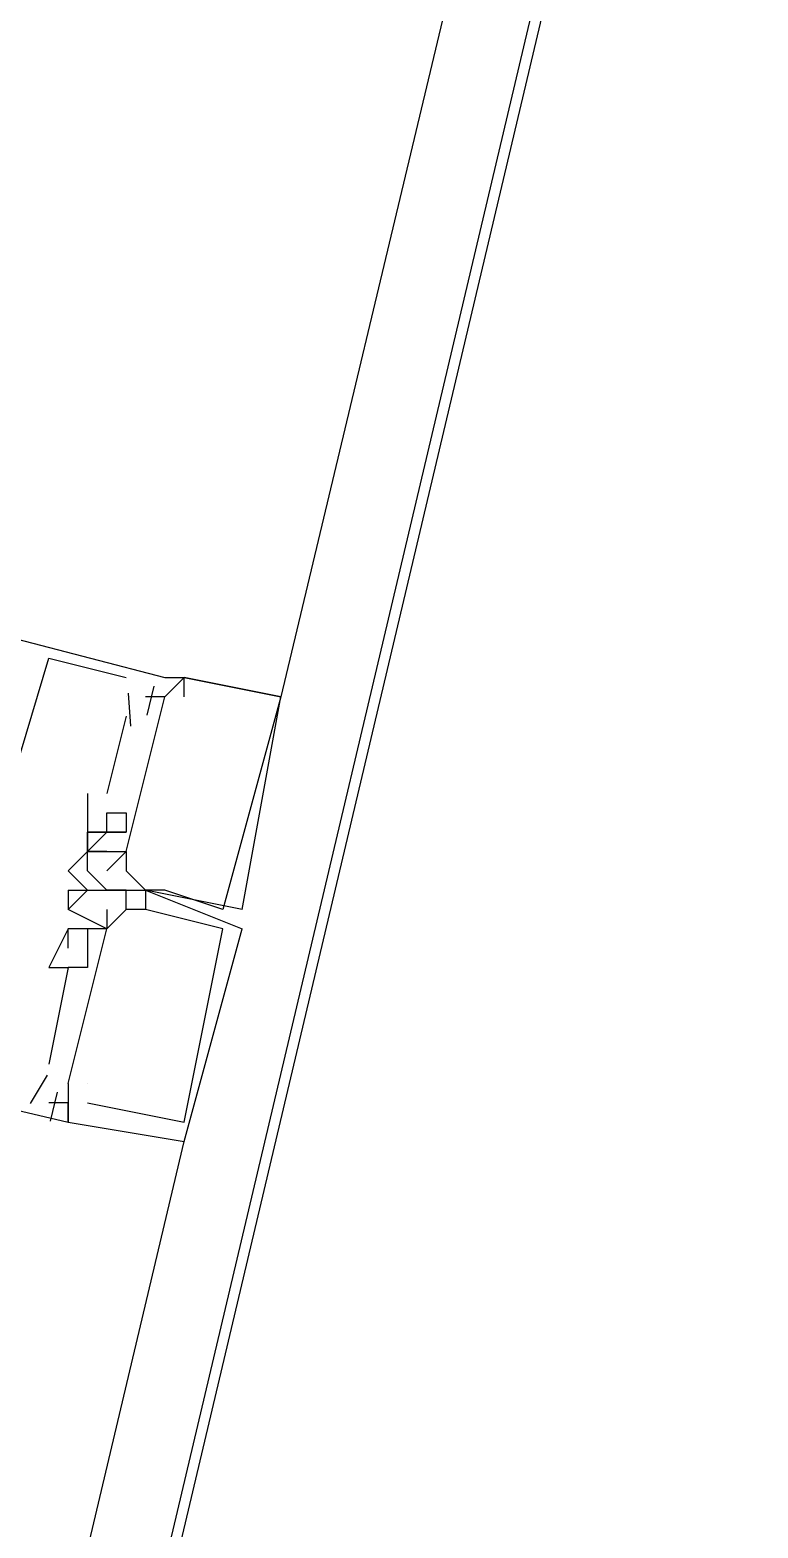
# Model space of a CAD drawing. Header units: feet. Extents: x -84 to 198, y -22 to 181.
# Drawn here: x 116.147 to 116.649, y 67.471 to 68.504 of the extents above; entities that cross this region are included whole.
import ezdxf

# ---------------------------------------------------------------- set-up
doc = ezdxf.new("R2010")
doc.units = ezdxf.units.FT
doc.layers.add('A-LINEA', color=7, linetype='CONTINUOUS')

msp = doc.modelspace()

# ---------------------------------------------------------------- linework, layer by layer
at = {"layer": 'A-LINEA'}
for p, q in [((121.8, 90.9511), (114.5867, 60.4578)), ((117.9733, 74.9778), (116.32, 68.0444)), ((116.16, 68.0711), (116.16, 68.0711)), ((116.16, 68.0711), (116.16, 68.0711)), ((116.16, 68.0711), (116.16, 68.0711)), ((116.2133, 68.0578), (116.2133, 68.0578)), ((116.2133, 68.0578), (116.2133, 68.0578)), ((116.2133, 68.0578), (116.2133, 68.0578)), ((116.24, 68.0578), (116.24, 68.0578)), ((116.24, 68.0578), (116.24, 68.0578)), ((116.24, 68.0578), (116.24, 68.0578)), ((116.24, 68.0578), (116.24, 68.0578)), ((116.24, 68.0578), (116.24, 68.0578)), ((116.24, 68.0578), (116.24, 68.0578)), ((116.2533, 68.0578), (116.2533, 68.0578)), ((116.2533, 68.0578), (116.2533, 68.0578)), ((116.2533, 68.0578), (116.2533, 68.0578)), ((116.2533, 68.0578), (116.2533, 68.0578)), ((116.2533, 68.0578), (116.2533, 68.0578)), ((116.2533, 68.0578), (116.2533, 68.0578)), ((116.2533, 68.0578), (116.2533, 68.0578)), ((116.2533, 68.0578), (116.2533, 68.0578)), ((116.2533, 68.0578), (116.2533, 68.0578)), ((116.2533, 68.0578), (116.2533, 68.0578)), ((116.2533, 68.0578), (116.2533, 68.0578)), ((116.2533, 68.0578), (116.2533, 68.0578)), ((116.2533, 68.0578), (116.2533, 68.0578)), ((116.2533, 68.0578), (116.2533, 68.0578)), ((116.2533, 68.0578), (116.2533, 68.0578)), ((116.2146, 68.0469), (116.2162, 68.0243)), ((116.2146, 68.0469), (116.2162, 68.0243)), ((116.2146, 68.0469), (116.2162, 68.0243)), ((116.2323, 68.0517), (116.2276, 68.0317)), ((116.2323, 68.0517), (116.2276, 68.0317)), ((116.2323, 68.0517), (116.2276, 68.0317)), ((116.2133, 68.0444), (116.2133, 68.0444)), ((116.2133, 68.0444), (116.2133, 68.0444)), ((116.2133, 68.0444), (116.2133, 68.0444)), ((116.2267, 68.0444), (116.2267, 68.0444)), ((116.2267, 68.0444), (116.2267, 68.0444)), ((116.2267, 68.0444), (116.2267, 68.0444)), ((116.24, 68.0444), (116.24, 68.0444)), ((116.24, 68.0444), (116.24, 68.0444)), ((116.24, 68.0444), (116.24, 68.0444)), ((116.24, 68.0444), (116.24, 68.0444)), ((116.24, 68.0444), (116.24, 68.0444)), ((116.24, 68.0444), (116.24, 68.0444)), ((116.24, 68.0444), (116.24, 68.0444)), ((116.24, 68.0444), (116.24, 68.0444)), ((116.24, 68.0444), (116.24, 68.0444)), ((116.2533, 68.0444), (116.2533, 68.0444)), ((116.2533, 68.0444), (116.2533, 68.0444)), ((116.2533, 68.0444), (116.2533, 68.0444)), ((116.2533, 68.0444), (116.2533, 68.0444)), ((116.2533, 68.0444), (116.2533, 68.0444)), ((116.2533, 68.0444), (116.2533, 68.0444)), ((116.32, 68.0444), (116.32, 68.0444)), ((116.32, 68.0444), (116.32, 68.0444)), ((116.32, 68.0444), (116.32, 68.0444)), ((116.32, 68.0444), (116.32, 68.0444)), ((116.32, 68.0444), (116.32, 68.0444)), ((116.32, 68.0444), (116.32, 68.0444)), ((116.32, 68.0444), (116.32, 68.0444)), ((116.32, 68.0444), (116.32, 68.0444)), ((116.32, 68.0444), (116.32, 68.0444)), ((116.32, 68.0444), (116.32, 68.0444)), ((116.32, 68.0444), (116.32, 68.0444)), ((116.32, 68.0444), (116.32, 68.0444)), ((116.2133, 68.0311), (116.2, 67.9778)), ((116.2133, 68.0311), (116.2, 67.9778)), ((116.2133, 68.0311), (116.2, 67.9778)), ((116.2133, 68.0311), (116.2133, 68.0311)), ((116.2133, 68.0311), (116.2133, 68.0311)), ((116.2133, 68.0311), (116.2133, 68.0311)), ((116.1867, 67.9778), (116.1867, 67.9778)), ((116.1867, 67.9778), (116.1867, 67.9778)), ((116.1867, 67.9778), (116.1867, 67.9778)), ((116.2, 67.9778), (116.2, 67.9778)), ((116.2, 67.9778), (116.2, 67.9778)), ((116.2, 67.9778), (116.2, 67.9778)), ((116.2, 67.9778), (116.2, 67.9778)), ((116.2, 67.9778), (116.2, 67.9778)), ((116.2, 67.9778), (116.2, 67.9778)), ((116.2, 67.9644), (116.2, 67.9644)), ((116.2, 67.9644), (116.2, 67.9644)), ((116.2, 67.9644), (116.2, 67.9644)), ((116.2133, 67.9644), (116.2133, 67.9644)), ((116.2133, 67.9644), (116.2133, 67.9644)), ((116.2133, 67.9644), (116.2133, 67.9644)), ((116.1867, 67.9511), (116.1867, 67.9511)), ((116.1867, 67.9511), (116.1867, 67.9511)), ((116.1867, 67.9511), (116.1867, 67.9511)), ((116.1867, 67.9511), (116.1867, 67.9511)), ((116.1867, 67.9511), (116.1867, 67.9511)), ((116.1867, 67.9511), (116.1867, 67.9511)), ((116.1867, 67.9511), (116.1867, 67.9511)), ((116.1867, 67.9511), (116.1867, 67.9511)), ((116.1867, 67.9511), (116.1867, 67.9511)), ((116.1867, 67.9511), (116.1867, 67.9511)), ((116.1867, 67.9511), (116.1867, 67.9511)), ((116.1867, 67.9511), (116.1867, 67.9511)), ((116.1867, 67.9511), (116.1867, 67.9511)), ((116.1867, 67.9511), (116.1867, 67.9511)), ((116.1867, 67.9511), (116.1867, 67.9511)), ((116.1867, 67.9511), (116.1867, 67.9511)), ((116.1867, 67.9511), (116.1867, 67.9511)), ((116.1867, 67.9511), (116.1867, 67.9511)), ((116.1867, 67.9511), (116.1867, 67.9511)), ((116.1867, 67.9511), (116.1867, 67.9511)), ((116.1867, 67.9511), (116.1867, 67.9511)), ((116.2, 67.9511), (116.2, 67.9511)), ((116.2, 67.9511), (116.2, 67.9511)), ((116.2, 67.9511), (116.2, 67.9511)), ((116.2, 67.9511), (116.2, 67.9511)), ((116.2, 67.9511), (116.2, 67.9511)), ((116.2, 67.9511), (116.2, 67.9511)), ((116.2, 67.9511), (116.2, 67.9511)), ((116.2, 67.9511), (116.2, 67.9511)), ((116.2, 67.9511), (116.2, 67.9511)), ((116.2133, 67.9511), (116.2133, 67.9511)), ((116.2133, 67.9511), (116.2133, 67.9511)), ((116.2133, 67.9511), (116.2133, 67.9511)), ((116.2133, 67.9511), (116.2133, 67.9511)), ((116.2133, 67.9511), (116.2133, 67.9511)), ((116.2133, 67.9511), (116.2133, 67.9511)), ((116.1867, 67.9378), (116.1867, 67.9378)), ((116.1867, 67.9378), (116.1867, 67.9378)), ((116.1867, 67.9378), (116.1867, 67.9378)), ((116.1867, 67.9378), (116.1867, 67.9378)), ((116.1867, 67.9378), (116.1867, 67.9378)), ((116.1867, 67.9378), (116.1867, 67.9378)), ((116.1867, 67.9378), (116.1867, 67.9378)), ((116.1867, 67.9378), (116.1867, 67.9378)), ((116.1867, 67.9378), (116.1867, 67.9378)), ((116.1867, 67.9378), (116.1867, 67.9378)), ((116.1867, 67.9378), (116.1867, 67.9378)), ((116.1867, 67.9378), (116.1867, 67.9378)), ((116.1867, 67.9378), (116.1867, 67.9378)), ((116.1867, 67.9378), (116.1867, 67.9378)), ((116.1867, 67.9378), (116.1867, 67.9378)), ((116.1867, 67.9378), (116.1867, 67.9378)), ((116.1867, 67.9378), (116.1867, 67.9378)), ((116.1867, 67.9378), (116.1867, 67.9378)), ((116.1867, 67.9378), (116.1867, 67.9378)), ((116.1867, 67.9378), (116.1867, 67.9378)), ((116.1867, 67.9378), (116.1867, 67.9378)), ((116.1867, 67.9378), (116.1867, 67.9378)), ((116.1867, 67.9378), (116.1867, 67.9378)), ((116.1867, 67.9378), (116.1867, 67.9378)), ((116.1867, 67.9378), (116.1867, 67.9378)), ((116.1867, 67.9378), (116.1867, 67.9378)), ((116.1867, 67.9378), (116.1867, 67.9378)), ((116.2, 67.9378), (116.2, 67.9378)), ((116.2, 67.9378), (116.2, 67.9378)), ((116.2, 67.9378), (116.2, 67.9378)), ((116.2, 67.9378), (116.2, 67.9378)), ((116.2, 67.9378), (116.2, 67.9378)), ((116.2, 67.9378), (116.2, 67.9378)), ((116.2133, 67.9378), (116.2133, 67.9378)), ((116.2133, 67.9378), (116.2133, 67.9378)), ((116.2133, 67.9378), (116.2133, 67.9378)), ((116.2133, 67.9378), (116.2133, 67.9378)), ((116.2133, 67.9378), (116.2133, 67.9378)), ((116.2133, 67.9378), (116.2133, 67.9378)), ((116.2133, 67.9378), (116.2133, 67.9378)), ((116.2133, 67.9378), (116.2133, 67.9378)), ((116.2133, 67.9378), (116.2133, 67.9378)), ((116.2133, 67.9378), (116.2133, 67.9378)), ((116.2133, 67.9378), (116.2133, 67.9378)), ((116.2133, 67.9378), (116.2133, 67.9378)), ((116.2133, 67.9378), (116.2133, 67.9378)), ((116.2133, 67.9378), (116.2133, 67.9378)), ((116.2133, 67.9378), (116.2133, 67.9378)), ((116.1867, 67.9111), (116.1733, 67.9244)), ((116.1733, 67.9244), (116.1733, 67.9244)), ((116.1867, 67.9111), (116.1733, 67.9244)), ((116.1733, 67.9244), (116.1733, 67.9244)), ((116.1867, 67.9111), (116.1733, 67.9244)), ((116.1733, 67.9244), (116.1733, 67.9244)), ((116.1733, 67.9244), (116.1733, 67.9244)), ((116.1733, 67.9244), (116.1733, 67.9244)), ((116.1733, 67.9244), (116.1733, 67.9244)), ((116.1733, 67.9244), (116.1733, 67.9244)), ((116.1733, 67.9244), (116.1733, 67.9244)), ((116.1733, 67.9244), (116.1733, 67.9244)), ((116.1867, 67.9244), (116.1867, 67.9244)), ((116.1867, 67.9244), (116.1867, 67.9244)), ((116.1867, 67.9244), (116.1867, 67.9244)), ((116.1867, 67.9244), (116.1867, 67.9244)), ((116.1867, 67.9244), (116.1867, 67.9244)), ((116.1867, 67.9244), (116.1867, 67.9244)), ((116.2, 67.9244), (116.2, 67.9244)), ((116.2, 67.9244), (116.2, 67.9244)), ((116.2, 67.9244), (116.2, 67.9244)), ((116.2, 67.9244), (116.2, 67.9244)), ((116.2, 67.9244), (116.2, 67.9244)), ((116.2, 67.9244), (116.2, 67.9244)), ((116.2133, 67.9244), (116.2133, 67.9244)), ((116.2133, 67.9244), (116.2133, 67.9244)), ((116.2133, 67.9244), (116.2133, 67.9244)), ((116.2133, 67.9244), (116.2133, 67.9244)), ((116.2133, 67.9244), (116.2133, 67.9244)), ((116.2133, 67.9244), (116.2133, 67.9244)), ((116.1733, 67.9111), (116.1733, 67.8978)), ((116.1733, 67.9111), (116.1733, 67.9111)), ((116.1733, 67.9111), (116.1733, 67.8978)), ((116.1733, 67.9111), (116.1733, 67.9111)), ((116.1733, 67.9111), (116.1733, 67.8978)), ((116.1733, 67.9111), (116.1733, 67.9111)), ((116.1733, 67.9111), (116.1867, 67.9111)), ((116.1733, 67.9111), (116.1733, 67.9111)), ((116.1733, 67.9111), (116.1867, 67.9111)), ((116.1733, 67.9111), (116.1733, 67.9111)), ((116.1733, 67.9111), (116.1867, 67.9111)), ((116.1733, 67.9111), (116.1733, 67.9111)), ((116.1733, 67.9111), (116.1867, 67.9111)), ((116.1733, 67.9111), (116.1733, 67.9111)), ((116.1733, 67.9111), (116.1867, 67.9111)), ((116.1733, 67.9111), (116.1733, 67.9111)), ((116.1733, 67.9111), (116.1867, 67.9111)), ((116.1733, 67.9111), (116.1733, 67.9111)), ((116.1867, 67.9111), (116.1867, 67.9111)), ((116.1867, 67.9111), (116.1867, 67.9111)), ((116.1867, 67.9111), (116.1867, 67.9111)), ((116.1867, 67.9111), (116.1867, 67.9111)), ((116.1867, 67.9111), (116.1867, 67.9111)), ((116.1867, 67.9111), (116.1867, 67.9111)), ((116.1867, 67.9111), (116.1867, 67.9111)), ((116.1867, 67.9111), (116.1867, 67.9111)), ((116.1867, 67.9111), (116.1867, 67.9111)), ((116.1867, 67.9111), (116.1867, 67.9111)), ((116.1867, 67.9111), (116.1867, 67.9111)), ((116.1867, 67.9111), (116.1867, 67.9111)), ((116.2, 67.9111), (116.2, 67.9111)), ((116.2, 67.9111), (116.2, 67.9111)), ((116.2, 67.9111), (116.2, 67.9111)), ((116.2, 67.9111), (116.2, 67.9111)), ((116.2, 67.9111), (116.2, 67.9111)), ((116.2, 67.9111), (116.2, 67.9111)), ((116.2, 67.9111), (116.2, 67.9111)), ((116.2, 67.9111), (116.2, 67.9111)), ((116.2, 67.9111), (116.2, 67.9111)), ((116.2, 67.9111), (116.2, 67.9111)), ((116.2, 67.9111), (116.2, 67.9111)), ((116.2, 67.9111), (116.2, 67.9111)), ((116.2, 67.9111), (116.2, 67.9111)), ((116.2, 67.9111), (116.2, 67.9111)), ((116.2, 67.9111), (116.2, 67.9111)), ((116.2, 67.9111), (116.2, 67.9111)), ((116.2, 67.9111), (116.2, 67.9111)), ((116.2, 67.9111), (116.2, 67.9111)), ((116.2133, 67.9111), (116.2133, 67.9111)), ((116.2133, 67.9111), (116.2133, 67.9111)), ((116.2133, 67.9111), (116.2133, 67.9111)), ((116.2133, 67.9111), (116.2133, 67.9111)), ((116.2133, 67.9111), (116.2133, 67.9111)), ((116.2133, 67.9111), (116.2133, 67.9111)), ((116.2133, 67.9111), (116.2133, 67.9111)), ((116.2133, 67.9111), (116.2133, 67.9111)), ((116.2133, 67.9111), (116.2133, 67.9111)), ((116.2267, 67.9111), (116.2267, 67.9111)), ((116.2267, 67.9111), (116.2267, 67.9111)), ((116.2267, 67.9111), (116.2267, 67.9111)), ((116.2267, 67.9111), (116.2267, 67.9111)), ((116.2267, 67.9111), (116.2267, 67.9111)), ((116.2267, 67.9111), (116.2267, 67.9111)), ((116.2267, 67.9111), (116.2267, 67.9111)), ((116.2267, 67.9111), (116.2267, 67.9111)), ((116.2267, 67.9111), (116.2267, 67.9111)), ((116.2267, 67.9111), (116.2267, 67.9111)), ((116.2267, 67.9111), (116.2267, 67.9111)), ((116.2267, 67.9111), (116.2267, 67.9111)), ((116.2267, 67.9111), (116.2267, 67.9111)), ((116.2267, 67.9111), (116.2267, 67.9111)), ((116.2267, 67.9111), (116.2267, 67.9111)), ((116.2267, 67.9111), (116.2267, 67.9111)), ((116.2267, 67.9111), (116.2267, 67.9111)), ((116.2267, 67.9111), (116.2267, 67.9111)), ((116.2267, 67.9111), (116.2267, 67.9111)), ((116.2267, 67.9111), (116.2267, 67.9111)), ((116.2267, 67.9111), (116.2267, 67.9111)), ((116.24, 67.9111), (116.24, 67.9111)), ((116.24, 67.9111), (116.24, 67.9111)), ((116.24, 67.9111), (116.24, 67.9111)), ((116.24, 67.9111), (116.24, 67.9111)), ((116.24, 67.9111), (116.24, 67.9111)), ((116.24, 67.9111), (116.24, 67.9111)), ((116.24, 67.9111), (116.24, 67.9111)), ((116.24, 67.9111), (116.24, 67.9111)), ((116.24, 67.9111), (116.24, 67.9111)), ((116.24, 67.9111), (116.24, 67.9111)), ((116.24, 67.9111), (116.24, 67.9111)), ((116.24, 67.9111), (116.24, 67.9111)), ((116.2933, 67.9111), (116.2933, 67.9111)), ((116.2933, 67.9111), (116.2933, 67.9111)), ((116.1733, 67.8978), (116.1733, 67.8978)), ((116.1733, 67.8978), (116.1733, 67.8978)), ((116.1733, 67.8978), (116.1733, 67.8978)), ((116.1733, 67.8978), (116.1733, 67.8978)), ((116.1733, 67.8978), (116.1733, 67.8978)), ((116.1733, 67.8978), (116.1733, 67.8978)), ((116.2, 67.8978), (116.2, 67.8978)), ((116.2, 67.8978), (116.2, 67.8978)), ((116.2, 67.8978), (116.2, 67.8978)), ((116.2133, 67.8978), (116.2133, 67.8978)), ((116.2133, 67.8978), (116.2133, 67.8978)), ((116.2133, 67.8978), (116.2133, 67.8978)), ((116.2133, 67.8978), (116.2133, 67.8978)), ((116.2133, 67.8978), (116.2133, 67.8978)), ((116.2133, 67.8978), (116.2133, 67.8978)), ((116.2267, 67.8978), (116.2267, 67.8978)), ((116.2267, 67.8978), (116.2267, 67.8978)), ((116.2267, 67.8978), (116.2267, 67.8978)), ((116.2267, 67.8978), (116.2267, 67.8978)), ((116.2267, 67.8978), (116.2267, 67.8978)), ((116.2267, 67.8978), (116.2267, 67.8978)), ((116.28, 67.8978), (116.28, 67.8978)), ((116.28, 67.8978), (116.28, 67.8978)), ((116.28, 67.8978), (116.28, 67.8978)), ((116.28, 67.8978), (116.28, 67.8978)), ((116.28, 67.8978), (116.28, 67.8978)), ((116.28, 67.8978), (116.28, 67.8978)), ((116.2933, 67.8978), (116.2933, 67.8978)), ((116.2933, 67.8978), (116.2933, 67.8978)), ((116.2933, 67.8978), (116.2933, 67.8978)), ((116.2933, 67.8978), (116.2933, 67.8978)), ((116.2933, 67.8978), (116.2933, 67.8978)), ((116.2933, 67.8978), (116.2933, 67.8978)), ((116.2933, 67.8978), (116.2933, 67.8978)), ((116.2933, 67.8978), (116.2933, 67.8978)), ((116.2933, 67.8978), (116.2933, 67.8978)), ((116.1733, 67.8844), (116.1733, 67.8844)), ((116.1733, 67.8844), (116.1733, 67.8844)), ((116.1733, 67.8844), (116.1733, 67.8844)), ((116.1733, 67.8844), (116.1733, 67.8844)), ((116.1733, 67.8844), (116.1733, 67.8844)), ((116.1733, 67.8844), (116.1733, 67.8844)), ((116.1867, 67.8844), (116.1867, 67.8844)), ((116.1867, 67.8844), (116.1867, 67.8844)), ((116.1867, 67.8844), (116.1867, 67.8844)), ((116.1867, 67.8844), (116.1867, 67.8844)), ((116.1867, 67.8844), (116.1867, 67.8844)), ((116.1867, 67.8844), (116.1867, 67.8844)), ((116.2, 67.8844), (116.2, 67.8844)), ((116.2, 67.8844), (116.2, 67.8844)), ((116.2, 67.8844), (116.2, 67.8844)), ((116.2, 67.8844), (116.2, 67.8844)), ((116.2, 67.8844), (116.2, 67.8844)), ((116.2, 67.8844), (116.2, 67.8844)), ((116.28, 67.8844), (116.28, 67.8844)), ((116.28, 67.8844), (116.28, 67.8844)), ((116.28, 67.8844), (116.28, 67.8844)), ((116.2933, 67.8844), (116.2933, 67.8844)), ((116.2933, 67.8844), (116.2933, 67.8844)), ((116.2933, 67.8844), (116.2933, 67.8844)), ((116.2933, 67.8844), (116.2933, 67.8844)), ((116.2933, 67.8844), (116.2933, 67.8844)), ((116.2933, 67.8844), (116.2933, 67.8844)), ((116.2933, 67.8844), (116.2933, 67.8844)), ((116.2933, 67.8844), (116.2933, 67.8844)), ((116.2933, 67.8844), (116.2933, 67.8844)), ((116.2933, 67.8844), (116.2933, 67.8844)), ((116.2933, 67.8844), (116.2933, 67.8844)), ((116.1733, 67.8711), (116.1733, 67.8711)), ((116.1733, 67.8711), (116.1733, 67.8711)), ((116.1733, 67.8711), (116.1733, 67.8711)), ((116.1867, 67.8711), (116.1867, 67.8711)), ((116.1867, 67.8711), (116.1867, 67.8711)), ((116.1867, 67.8711), (116.1867, 67.8711)), ((116.16, 67.8578), (116.16, 67.8578)), ((116.16, 67.8578), (116.16, 67.8578)), ((116.16, 67.8578), (116.16, 67.8578)), ((116.1733, 67.8578), (116.1733, 67.8578)), ((116.1733, 67.8578), (116.1733, 67.8578)), ((116.1733, 67.8578), (116.1733, 67.8578)), ((116.1733, 67.8578), (116.1733, 67.8578)), ((116.1733, 67.8578), (116.1733, 67.8578)), ((116.1733, 67.8578), (116.1733, 67.8578)), ((116.1867, 67.8578), (116.1867, 67.8578)), ((116.1867, 67.8578), (116.1867, 67.8578)), ((116.1867, 67.8578), (116.1867, 67.8578)), ((116.16, 67.7911), (116.16, 67.7911)), ((116.16, 67.7911), (116.16, 67.7911)), ((116.16, 67.7911), (116.16, 67.7911)), ((116.1588, 67.7835), (116.1472, 67.764)), ((116.1588, 67.7835), (116.1472, 67.764)), ((116.1588, 67.7835), (116.1472, 67.764)), ((116.1733, 67.7778), (116.1733, 67.7778)), ((116.1733, 67.7778), (116.1733, 67.7778)), ((116.1733, 67.7778), (116.1733, 67.7778)), ((116.1733, 67.7778), (116.1733, 67.7778)), ((116.1733, 67.7778), (116.1733, 67.7778)), ((116.1733, 67.7778), (116.1733, 67.7778)), ((116.1867, 67.7778), (116.1867, 67.7778)), ((116.1867, 67.7778), (116.1867, 67.7778)), ((116.1867, 67.7778), (116.1867, 67.7778)), ((116.1867, 67.7778), (116.1867, 67.7778)), ((116.1867, 67.7778), (116.1867, 67.7778)), ((116.1867, 67.7778), (116.1867, 67.7778)), ((116.1657, 67.7717), (116.1609, 67.7517)), ((116.1657, 67.7717), (116.1609, 67.7517)), ((116.1657, 67.7717), (116.1609, 67.7517)), ((116.16, 67.7644), (116.16, 67.7644)), ((116.16, 67.7644), (116.16, 67.7644)), ((116.16, 67.7644), (116.16, 67.7644)), ((116.1733, 67.7644), (116.1733, 67.7644)), ((116.1733, 67.7644), (116.1733, 67.7644)), ((116.1733, 67.7644), (116.1733, 67.7644)), ((116.1867, 67.7644), (116.1867, 67.7644)), ((116.1867, 67.7644), (116.1867, 67.7644)), ((116.1867, 67.7644), (116.1867, 67.7644)), ((116.1733, 67.7511), (116.1733, 67.7511)), ((116.1733, 67.7511), (116.1733, 67.7511)), ((116.1733, 67.7511), (116.1733, 67.7511)), ((116.1733, 67.7511), (116.1733, 67.7511)), ((116.1733, 67.7511), (116.1733, 67.7511)), ((116.1733, 67.7511), (116.1733, 67.7511)), ((116.2533, 67.7511), (116.2533, 67.7511)), ((116.2533, 67.7511), (116.2533, 67.7511)), ((116.2533, 67.7511), (116.2533, 67.7511)), ((114.6133, 60.8044), (116.2533, 67.7378)), ((116.2533, 67.7378), (116.2533, 67.7378)), ((116.2533, 67.7378), (116.2533, 67.7378)), ((116.2533, 67.7378), (116.2533, 67.7378))]:
    msp.add_line(p, q, dxfattribs=at)
for points in [[(118.2, 75.6978), (115.0667, 62.4578), (114.5867, 60.4578), (117.1867, 59.8444), (117, 59.0311), (123.76, 57.4311), (119.2267, 38.2978), (126.2667, 36.6311)], [(115.5733, 68.2311), (116.24, 68.0578), (116.2533, 68.0578)], [(115.5733, 68.2311), (116.24, 68.0578), (116.2533, 68.0578)], [(115.5733, 68.2311), (116.24, 68.0578), (116.2533, 68.0578)], [(115.5467, 68.0711), (115.5333, 68.0711), (115.4933, 67.9111), (116.1733, 67.7511), (116.1733, 67.7644), (116.16, 67.7644)], [(115.5467, 68.0711), (115.5333, 68.0711), (115.4933, 67.9111), (116.1733, 67.7511), (116.1733, 67.7644), (116.16, 67.7644)], [(115.5467, 68.0711), (115.5333, 68.0711), (115.4933, 67.9111), (116.1733, 67.7511), (116.1733, 67.7644), (116.16, 67.7644)], [(116.12, 67.9378), (116.16, 68.0711), (116.2133, 68.0578)], [(116.12, 67.9378), (116.16, 68.0711), (116.2133, 68.0578)], [(116.12, 67.9378), (116.16, 68.0711), (116.2133, 68.0578)], [(116.2533, 68.0444), (116.2533, 68.0578), (116.32, 68.0444), (116.32, 68.0444), (116.28, 67.8978), (116.28, 67.8978), (116.24, 67.9111), (116.24, 67.9111), (116.2267, 67.9111), (116.2267, 67.9111), (116.2133, 67.9244)], [(116.2533, 68.0444), (116.2533, 68.0578), (116.32, 68.0444), (116.32, 68.0444), (116.28, 67.8978), (116.28, 67.8978), (116.24, 67.9111), (116.24, 67.9111), (116.2267, 67.9111), (116.2267, 67.9111), (116.2133, 67.9244)], [(116.2533, 68.0444), (116.2533, 68.0578), (116.32, 68.0444), (116.32, 68.0444), (116.28, 67.8978), (116.28, 67.8978), (116.24, 67.9111), (116.24, 67.9111), (116.2267, 67.9111), (116.2267, 67.9111), (116.2133, 67.9244)], [(116.2533, 68.0444), (116.2533, 68.0578), (116.32, 68.0444), (116.32, 68.0444), (116.28, 67.8978), (116.28, 67.8978), (116.24, 67.9111), (116.24, 67.9111), (116.2267, 67.9111), (116.2267, 67.9111), (116.2133, 67.9244)], [(116.2533, 68.0444), (116.2533, 68.0578), (116.32, 68.0444), (116.32, 68.0444), (116.28, 67.8978), (116.28, 67.8978), (116.24, 67.9111), (116.24, 67.9111), (116.2267, 67.9111), (116.2267, 67.9111), (116.2133, 67.9244)], [(116.2533, 68.0444), (116.2533, 68.0578), (116.32, 68.0444), (116.32, 68.0444), (116.28, 67.8978), (116.28, 67.8978), (116.24, 67.9111), (116.24, 67.9111), (116.2267, 67.9111), (116.2267, 67.9111), (116.2133, 67.9244)], [(116.2933, 67.8978), (116.32, 68.0444), (116.32, 68.0444), (116.2533, 68.0578), (116.24, 68.0444)], [(116.2933, 67.8978), (116.32, 68.0444), (116.32, 68.0444), (116.2533, 68.0578), (116.24, 68.0444)], [(116.2933, 67.8978), (116.32, 68.0444), (116.32, 68.0444), (116.2533, 68.0578), (116.24, 68.0444)], [(116.2933, 67.8978), (116.32, 68.0444), (116.32, 68.0444), (116.2533, 68.0578), (116.24, 68.0444)], [(116.2933, 67.8978), (116.32, 68.0444), (116.32, 68.0444), (116.2533, 68.0578), (116.24, 68.0444)], [(116.2933, 67.8978), (116.32, 68.0444), (116.32, 68.0444), (116.2533, 68.0578), (116.24, 68.0444)], [(116.2133, 67.9378), (116.24, 68.0444), (116.2267, 68.0444)], [(116.2133, 67.9378), (116.24, 68.0444), (116.2267, 68.0444)], [(116.2133, 67.9378), (116.24, 68.0444), (116.2267, 68.0444)], [(116.1867, 67.9778), (116.1867, 67.9511), (116.1867, 67.9378)], [(116.1867, 67.9778), (116.1867, 67.9511), (116.1867, 67.9378)], [(116.1867, 67.9778), (116.1867, 67.9511), (116.1867, 67.9378)], [(116.1867, 67.9378), (116.2, 67.9511), (116.1867, 67.9511), (116.2, 67.9511), (116.2, 67.9644), (116.2133, 67.9644), (116.2133, 67.9511), (116.2, 67.9511), (116.2133, 67.9511), (116.2133, 67.9511)], [(116.1867, 67.9378), (116.2, 67.9511), (116.1867, 67.9511), (116.2, 67.9511), (116.2, 67.9644), (116.2133, 67.9644), (116.2133, 67.9511), (116.2, 67.9511), (116.2133, 67.9511), (116.2133, 67.9511)], [(116.1867, 67.9378), (116.2, 67.9511), (116.1867, 67.9511), (116.2, 67.9511), (116.2, 67.9644), (116.2133, 67.9644), (116.2133, 67.9511), (116.2, 67.9511), (116.2133, 67.9511), (116.2133, 67.9511)], [(116.1733, 67.9244), (116.1867, 67.9378), (116.1867, 67.9511), (116.1867, 67.9511)], [(116.1733, 67.9244), (116.1867, 67.9378), (116.1867, 67.9511), (116.1867, 67.9511)], [(116.1733, 67.9244), (116.1867, 67.9378), (116.1867, 67.9511), (116.1867, 67.9511)], [(116.1733, 67.9244), (116.1867, 67.9378), (116.1867, 67.9511), (116.1867, 67.9511)], [(116.1733, 67.9244), (116.1867, 67.9378), (116.1867, 67.9511), (116.1867, 67.9511)], [(116.1733, 67.9244), (116.1867, 67.9378), (116.1867, 67.9511), (116.1867, 67.9511)], [(116.2, 67.9378), (116.1867, 67.9378), (116.1867, 67.9511), (116.1867, 67.9511), (116.1867, 67.9378)], [(116.2, 67.9378), (116.1867, 67.9378), (116.1867, 67.9511), (116.1867, 67.9511), (116.1867, 67.9378)], [(116.2, 67.9378), (116.1867, 67.9378), (116.1867, 67.9511), (116.1867, 67.9511), (116.1867, 67.9378)], [(116.2, 67.9378), (116.1867, 67.9378), (116.1867, 67.9511), (116.1867, 67.9511), (116.1867, 67.9378)], [(116.2, 67.9378), (116.1867, 67.9378), (116.1867, 67.9511), (116.1867, 67.9511), (116.1867, 67.9378)], [(116.2, 67.9378), (116.1867, 67.9378), (116.1867, 67.9511), (116.1867, 67.9511), (116.1867, 67.9378)], [(116.2, 67.9111), (116.1867, 67.9244), (116.1867, 67.9378), (116.2133, 67.9378), (116.2, 67.9244)], [(116.2, 67.9111), (116.1867, 67.9244), (116.1867, 67.9378), (116.2133, 67.9378), (116.2, 67.9244)], [(116.2, 67.9111), (116.1867, 67.9244), (116.1867, 67.9378), (116.2133, 67.9378), (116.2, 67.9244)], [(116.2, 67.9111), (116.1867, 67.9244), (116.1867, 67.9378), (116.2133, 67.9378), (116.2, 67.9244)], [(116.2, 67.9111), (116.1867, 67.9244), (116.1867, 67.9378), (116.2133, 67.9378), (116.2, 67.9244)], [(116.2, 67.9111), (116.1867, 67.9244), (116.1867, 67.9378), (116.2133, 67.9378), (116.2, 67.9244)], [(116.2133, 67.9378), (116.2133, 67.9378), (116.2133, 67.9244), (116.2133, 67.9244)], [(116.2133, 67.9378), (116.2133, 67.9378), (116.2133, 67.9244), (116.2133, 67.9244)], [(116.2133, 67.9378), (116.2133, 67.9378), (116.2133, 67.9244), (116.2133, 67.9244)], [(116.2133, 67.9378), (116.2133, 67.9378), (116.2133, 67.9244), (116.2133, 67.9244)], [(116.2133, 67.9378), (116.2133, 67.9378), (116.2133, 67.9244), (116.2133, 67.9244)], [(116.2133, 67.9378), (116.2133, 67.9378), (116.2133, 67.9244), (116.2133, 67.9244)], [(116.2, 67.8978), (116.2, 67.8844), (116.1733, 67.8978), (116.1867, 67.9111), (116.2, 67.9111)], [(116.2, 67.8978), (116.2, 67.8844), (116.1733, 67.8978), (116.1867, 67.9111), (116.2, 67.9111)], [(116.2, 67.8978), (116.2, 67.8844), (116.1733, 67.8978), (116.1867, 67.9111), (116.2, 67.9111)], [(116.2933, 67.8978), (116.2267, 67.9111), (116.2267, 67.8978), (116.2133, 67.8978), (116.2133, 67.9111), (116.2, 67.9111)], [(116.2933, 67.8978), (116.2267, 67.9111), (116.2267, 67.8978), (116.2133, 67.8978), (116.2133, 67.9111), (116.2, 67.9111)], [(116.2933, 67.8978), (116.2267, 67.9111), (116.2267, 67.8978), (116.2133, 67.8978), (116.2133, 67.9111), (116.2, 67.9111)], [(116.2, 67.9111), (116.2133, 67.9111), (116.2267, 67.9111), (116.2933, 67.8844)], [(116.2, 67.9111), (116.2133, 67.9111), (116.2267, 67.9111), (116.2933, 67.8844)], [(116.2, 67.9111), (116.2133, 67.9111), (116.2267, 67.9111), (116.2933, 67.8844)], [(116.2, 67.9111), (116.2133, 67.9111), (116.2267, 67.9111), (116.2933, 67.8844)], [(116.2, 67.9111), (116.2133, 67.9111), (116.2267, 67.9111), (116.2933, 67.8844)], [(116.2, 67.9111), (116.2133, 67.9111), (116.2267, 67.9111), (116.2933, 67.8844)], [(116.1867, 67.7644), (116.2533, 67.7511), (116.2533, 67.7511), (116.28, 67.8844), (116.28, 67.8844), (116.2267, 67.8978), (116.2267, 67.8978), (116.2267, 67.8978), (116.2267, 67.8978), (116.2133, 67.8978), (116.2133, 67.8978)], [(116.1867, 67.7644), (116.2533, 67.7511), (116.2533, 67.7511), (116.28, 67.8844), (116.28, 67.8844), (116.2267, 67.8978), (116.2267, 67.8978), (116.2267, 67.8978), (116.2267, 67.8978), (116.2133, 67.8978), (116.2133, 67.8978)], [(116.1867, 67.7644), (116.2533, 67.7511), (116.2533, 67.7511), (116.28, 67.8844), (116.28, 67.8844), (116.2267, 67.8978), (116.2267, 67.8978), (116.2267, 67.8978), (116.2267, 67.8978), (116.2133, 67.8978), (116.2133, 67.8978)], [(116.2133, 67.8978), (116.2, 67.8844), (116.2, 67.8844), (116.2, 67.8844)], [(116.2133, 67.8978), (116.2, 67.8844), (116.2, 67.8844), (116.2, 67.8844)], [(116.2133, 67.8978), (116.2, 67.8844), (116.2, 67.8844), (116.2, 67.8844)], [(116.1733, 67.8711), (116.1733, 67.8844), (116.16, 67.8578)], [(116.1733, 67.8711), (116.1733, 67.8844), (116.16, 67.8578)], [(116.1733, 67.8711), (116.1733, 67.8844), (116.16, 67.8578)], [(116.1733, 67.7778), (116.2, 67.8844), (116.1867, 67.8844), (116.1867, 67.8711), (116.1867, 67.8578), (116.1733, 67.8578)], [(116.1733, 67.7778), (116.1733, 67.7511), (116.2533, 67.7378), (116.2533, 67.7378), (116.2933, 67.8844)], [(116.1867, 67.8844), (116.1733, 67.8844), (116.1733, 67.8844), (116.1733, 67.8844), (116.1733, 67.8844), (116.1733, 67.8844)], [(116.1733, 67.7778), (116.2, 67.8844), (116.1867, 67.8844), (116.1867, 67.8711), (116.1867, 67.8578), (116.1733, 67.8578)], [(116.1733, 67.7778), (116.1733, 67.7511), (116.2533, 67.7378), (116.2533, 67.7378), (116.2933, 67.8844)], [(116.1867, 67.8844), (116.1733, 67.8844), (116.1733, 67.8844), (116.1733, 67.8844), (116.1733, 67.8844), (116.1733, 67.8844)], [(116.1733, 67.7778), (116.2, 67.8844), (116.1867, 67.8844), (116.1867, 67.8711), (116.1867, 67.8578), (116.1733, 67.8578)], [(116.1733, 67.7778), (116.1733, 67.7511), (116.2533, 67.7378), (116.2533, 67.7378), (116.2933, 67.8844)], [(116.1867, 67.8844), (116.1733, 67.8844), (116.1733, 67.8844), (116.1733, 67.8844), (116.1733, 67.8844), (116.1733, 67.8844)], [(116.16, 67.8578), (116.1733, 67.8578), (116.16, 67.7911)], [(116.16, 67.8578), (116.1733, 67.8578), (116.16, 67.7911)], [(116.16, 67.8578), (116.1733, 67.8578), (116.16, 67.7911)]]:
    msp.add_lwpolyline(points, dxfattribs=at)

doc.saveas('drawing.dxf')
